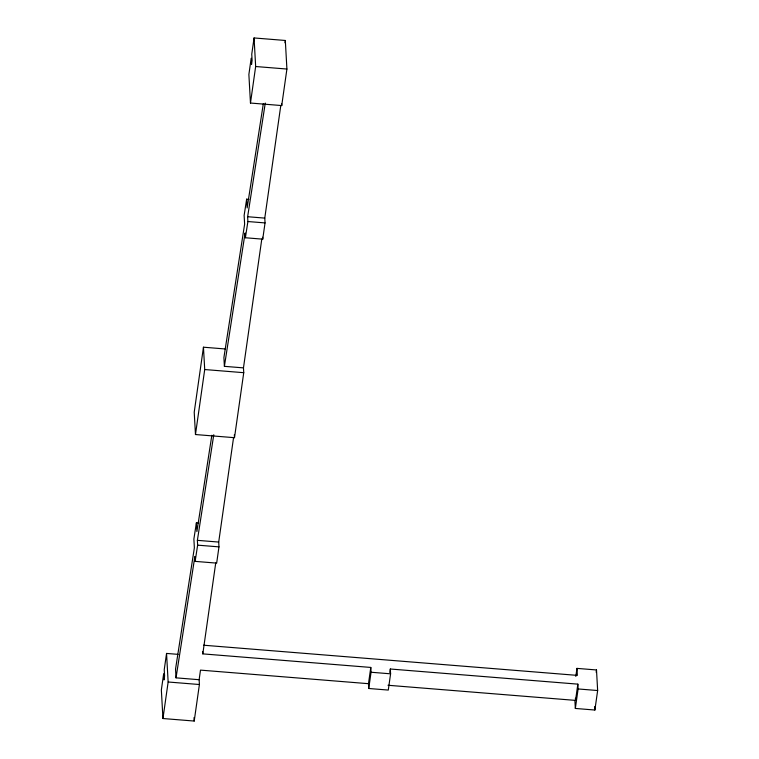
<?xml version="1.0" encoding="UTF-8"?>
<svg xmlns="http://www.w3.org/2000/svg" width="759" height="759" viewBox="0 0 759 759"><rect width="100%" height="100%" fill="white"/><g stroke="black" fill="none" stroke-linecap="round" stroke-linejoin="round"><path stroke-width="1.14" d="M225.271 348.969L203.459 347.205L194.219 412.203L195.471 434.537L234.493 437.687L243.743 372.688L243.468 367.878L261.798 239.038M195.471 434.537L204.712 369.538L203.459 347.205M178.128 654.362L166.553 653.433L164.238 669.685L164.589 675.918L164.01 679.95L163.669 673.707L161.354 689.959L162.948 718.526L194.209 721.05L199.399 684.523L199.133 679.713L200.49 670.121L368.476 683.688L368.751 688.489L388.285 690.073L390.591 673.821L390.325 669.011L577.846 684.144L578.111 688.954L575.341 708.451L594.876 710.035L597.646 690.529L596.498 669.96L576.963 668.385L575.815 676.421M254.066 37.95L251.751 54.202L252.102 60.445L251.533 64.468L251.182 58.234L248.876 74.477L250.47 103.044L281.722 105.567L286.911 69.041L285.318 40.474L254.066 37.95L255.66 66.517L250.47 103.044M162.948 718.526L168.147 681.999L166.553 653.433M284.986 42.798L285.318 40.474M368.751 688.489L371.056 672.246L370.79 667.436L202.805 653.879L215.727 562.969M199.133 679.713L176.031 677.844L194.864 556.575L195.129 561.375L216.666 563.121L218.972 546.869L218.706 542.059L233.563 437.573M243.468 367.878L224.398 366.341L245.11 232.947L245.385 237.757L262.728 239.161L265.043 222.918L264.777 218.108L280.792 105.51M368.476 683.688L370.79 667.436M389.832 672.493L390.325 669.011M388.01 685.263L575.531 700.396L577.846 684.144M596.166 672.256L596.498 669.96M198.64 523.027L196.401 522.818L193.877 539.051L194.37 547.808L175.538 669.087L176.031 677.844M248.933 199.351L246.656 199.171L244.132 215.404L244.626 224.161L223.905 357.574L224.398 366.341M211.846 435.277L196.894 531.585L196.401 522.818M263.335 103.632L247.14 207.928L246.656 199.171M195.129 561.375L197.644 545.152L197.378 540.342L213.772 434.755M245.385 237.757L247.899 221.533L247.633 216.723L265.28 103.072M255.66 66.517L286.911 69.041M247.633 216.723L264.777 218.108M247.899 221.533L265.043 222.918M204.712 369.538L243.743 372.688M197.378 540.342L218.706 542.059M197.644 545.152L218.972 546.869M203.497 645.207L577.352 675.387L576.963 668.385M371.056 672.246L390.591 673.821M578.111 688.954L597.646 690.529M168.147 681.999L199.399 684.523M594.676 706.601L594.876 710.035M575.407 698.204L575.531 700.396M574.895 700.453L575.341 708.451M281.617 103.67L281.722 105.567M262.623 237.235L262.728 239.161M234.332 434.803L234.493 437.687M202.681 651.687L202.805 653.879M194.01 717.625L194.209 721.05"/></g></svg>
